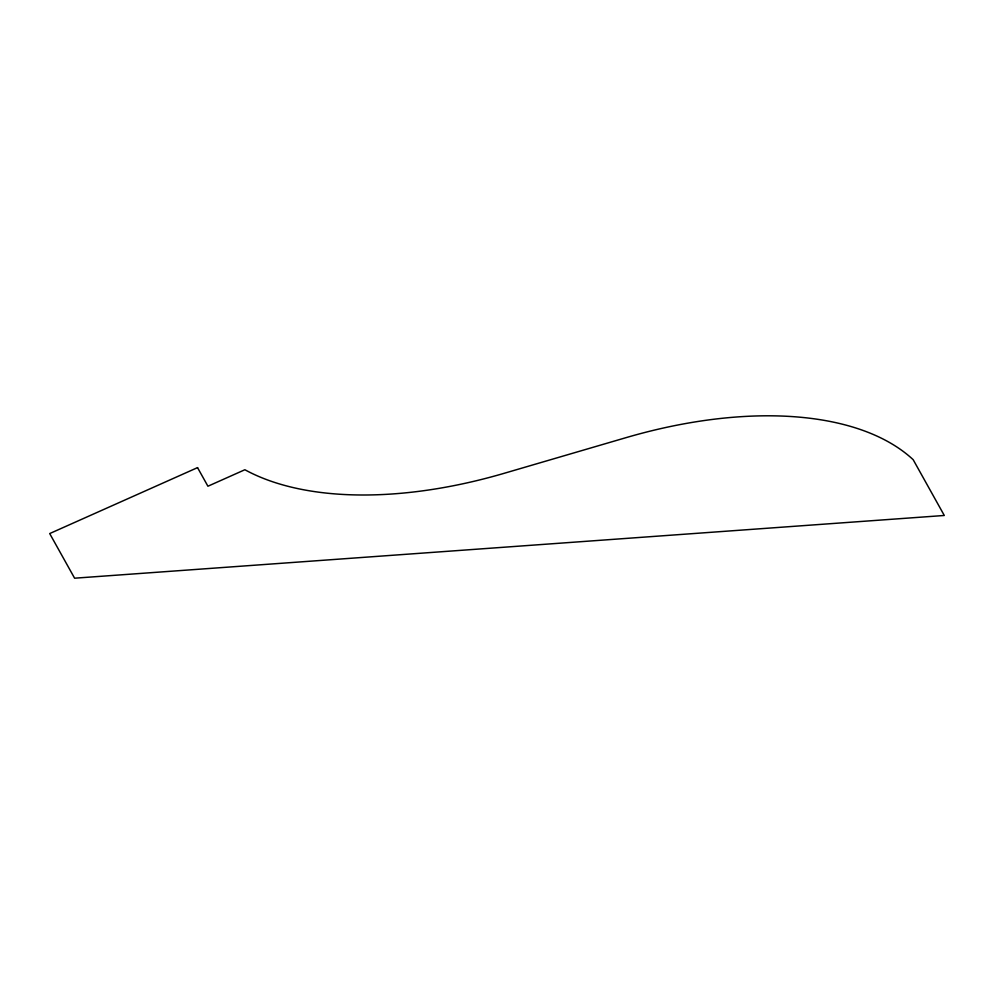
<?xml version="1.0" encoding="UTF-8"?>
<svg xmlns="http://www.w3.org/2000/svg" width="994" height="994" viewBox="0 0 994 994"><rect width="100%" height="100%" fill="white"/><g stroke="black" fill="none" stroke-linecap="round" stroke-linejoin="round"><path stroke-width="1.49" d="M197.545 467.627L49.7 533.567L74.6 578.197L944.3 515.476L913.175 459.688A329.921 172.384 -22.1 0 0 626.145 437.621L504.045 473.343A327.461 171.105 -22.1 0 1 244.884 469.74L207.92 486.228L197.545 467.627"/></g></svg>
